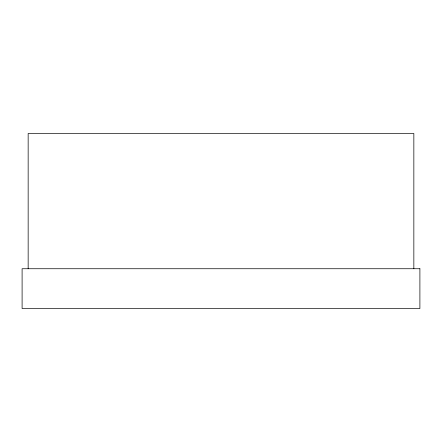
<?xml version="1.0" encoding="UTF-8"?>
<svg xmlns="http://www.w3.org/2000/svg" width="442" height="442" viewBox="0 0 442 442"><rect width="100%" height="100%" fill="white"/><g stroke="black" fill="none" stroke-linecap="round" stroke-linejoin="round"><path stroke-width="0.66" d="M413.845 268.736L413.845 133.484L28.155 133.484L28.155 268.736M419.9 268.736L22.1 268.736L22.1 308.516L419.9 308.516L419.9 268.736"/></g></svg>
